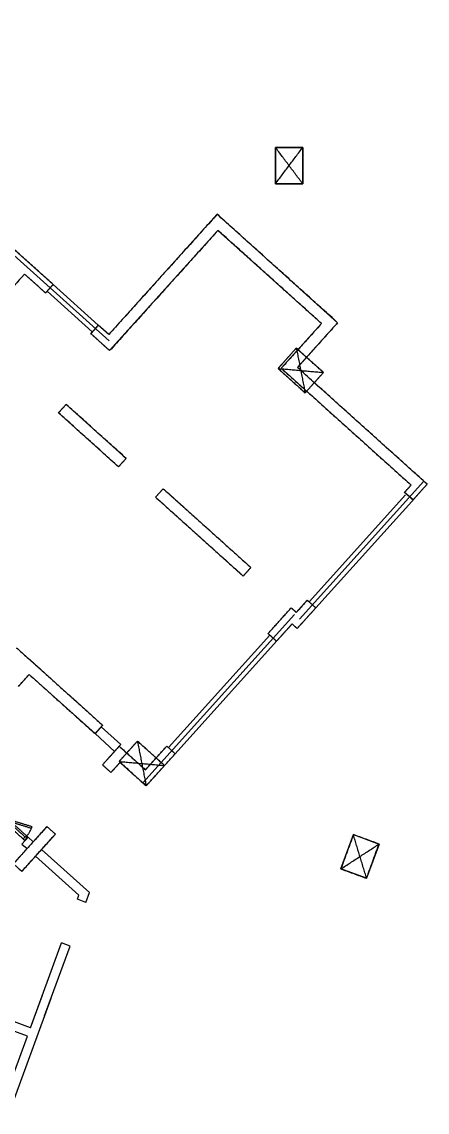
# Model space of a CAD drawing. Header units: millimetres. Extents: x -121354 to 132141, y -64344 to 350.
# Drawn here: x 83134 to 92022, y -38143 to -14220 of the extents above; entities that cross this region are included whole.
import ezdxf

# ---------------------------------------------------------------- set-up
doc = ezdxf.new("R2010")
doc.units = ezdxf.units.MM
for name, color, linetype in [('_wall_base030', 7, 'CONTINUOUS'), ('_wall_base056', 7, 'CONTINUOUS'), ('_wall_base060', 7, 'CONTINUOUS'), ('_wall_base071', 7, 'CONTINUOUS'), ('_wall_base102', 7, 'CONTINUOUS'), ('_wall_base128', 7, 'CONTINUOUS'), ('_wall_base132', 7, 'CONTINUOUS'), ('_wall_base143', 7, 'CONTINUOUS'), ('Block_102ë™_ìƒë¶€ê³¨ì¡°B2_0108', 7, 'CONTINUOUS'), ('Block_C_600X830', 7, 'CONTINUOUS'), ('Block_C_600X856', 7, 'CONTINUOUS'), ('Block_C_600X860', 7, 'CONTINUOUS'), ('Block_C_600X871', 7, 'CONTINUOUS'), ('Block_SD_600', 7, 'CONTINUOUS'), ('Line024', 7, 'CONTINUOUS'), ('Line025', 7, 'CONTINUOUS'), ('Line073', 7, 'CONTINUOUS'), ('Line074', 7, 'CONTINUOUS'), ('Line075', 7, 'CONTINUOUS'), ('Line1079', 7, 'CONTINUOUS'), ('Line1080', 7, 'CONTINUOUS'), ('Line1098', 7, 'CONTINUOUS'), ('Line1099', 7, 'CONTINUOUS'), ('Line1103', 7, 'CONTINUOUS'), ('Line1104', 7, 'CONTINUOUS'), ('Line1105', 7, 'CONTINUOUS'), ('Line1118', 7, 'CONTINUOUS'), ('Line1119', 7, 'CONTINUOUS'), ('Line1121', 7, 'CONTINUOUS'), ('Line1122', 7, 'CONTINUOUS'), ('Line1123', 7, 'CONTINUOUS'), ('Line1147', 7, 'CONTINUOUS'), ('Line1148', 7, 'CONTINUOUS'), ('Line1149', 7, 'CONTINUOUS'), ('Line153', 7, 'CONTINUOUS'), ('Line159', 7, 'CONTINUOUS'), ('Line160', 7, 'CONTINUOUS'), ('Line427', 7, 'CONTINUOUS'), ('Line429', 7, 'CONTINUOUS'), ('Line430', 7, 'CONTINUOUS'), ('Line431', 7, 'CONTINUOUS'), ('Line432', 7, 'CONTINUOUS'), ('Line433', 7, 'CONTINUOUS'), ('Line434', 7, 'CONTINUOUS'), ('Line435', 7, 'CONTINUOUS'), ('Line436', 7, 'CONTINUOUS'), ('Line439', 7, 'CONTINUOUS'), ('Line441', 7, 'CONTINUOUS'), ('Line442', 7, 'CONTINUOUS'), ('Line443', 7, 'CONTINUOUS'), ('Line444', 7, 'CONTINUOUS'), ('Line445', 7, 'CONTINUOUS'), ('Line446', 7, 'CONTINUOUS'), ('Line447', 7, 'CONTINUOUS'), ('Line448', 7, 'CONTINUOUS'), ('Line449', 7, 'CONTINUOUS'), ('Line450', 7, 'CONTINUOUS'), ('Line451', 7, 'CONTINUOUS'), ('Line452', 7, 'CONTINUOUS'), ('Line453', 7, 'CONTINUOUS'), ('Line454', 7, 'CONTINUOUS'), ('Line456', 7, 'CONTINUOUS'), ('Line457', 7, 'CONTINUOUS'), ('Line458', 7, 'CONTINUOUS'), ('Line459', 7, 'CONTINUOUS'), ('Line460', 7, 'CONTINUOUS'), ('Line461', 7, 'CONTINUOUS'), ('Line462', 7, 'CONTINUOUS'), ('Line463', 7, 'CONTINUOUS'), ('Line464', 7, 'CONTINUOUS'), ('Line465', 7, 'CONTINUOUS'), ('Line466', 7, 'CONTINUOUS'), ('Line467', 7, 'CONTINUOUS'), ('Line468', 7, 'CONTINUOUS'), ('Line469', 7, 'CONTINUOUS'), ('Line470', 7, 'CONTINUOUS'), ('Line471', 7, 'CONTINUOUS'), ('Line472', 7, 'CONTINUOUS'), ('Line476', 7, 'CONTINUOUS'), ('Line477', 7, 'CONTINUOUS'), ('Line478', 7, 'CONTINUOUS'), ('Line479', 7, 'CONTINUOUS'), ('Line496', 7, 'CONTINUOUS'), ('Line542', 7, 'CONTINUOUS'), ('Line547', 7, 'CONTINUOUS'), ('Line554', 7, 'CONTINUOUS'), ('Line828', 7, 'CONTINUOUS'), ('Line830', 7, 'CONTINUOUS'), ('Line831', 7, 'CONTINUOUS'), ('Line850', 7, 'CONTINUOUS'), ('Line851', 7, 'CONTINUOUS'), ('Polyline067', 7, 'CONTINUOUS')]:
    doc.layers.add(name, color=color, linetype=linetype)

msp = doc.modelspace()

# ---------------------------------------------------------------- linework, layer by layer
at = {"layer": '_wall_base030'}
for p, q in [((85267, -30448), (85668, -30002)), ((85668, -30002), (86263, -30537)), ((85861, -30983), (85267, -30448)), ((86263, -30537), (85861, -30983))]:
    msp.add_line(p, q, dxfattribs=at)
at = {"layer": '_wall_base056'}
for p, q in [((90129, -32805), (90403, -32054)), ((90403, -32054), (90966, -32259)), ((90966, -32259), (90693, -33011)), ((90693, -33011), (90129, -32805))]:
    msp.add_line(p, q, dxfattribs=at)
at = {"layer": '_wall_base060'}
for p, q in [((88694, -17775), (88694, -16975)), ((88694, -16975), (89294, -16975)), ((89294, -16975), (89294, -17775)), ((89294, -17775), (88694, -17775))]:
    msp.add_line(p, q, dxfattribs=at)
at = {"layer": '_wall_base071'}
for p, q in [((88752, -21825), (89153, -21379)), ((89153, -21379), (89748, -21914)), ((89346, -22360), (88752, -21825)), ((89748, -21914), (89346, -22360))]:
    msp.add_line(p, q, dxfattribs=at)
at = {"layer": '_wall_base102'}
for p, q in [((85267, -30448), (85668, -30002)), ((85668, -30002), (86263, -30537)), ((85861, -30983), (85267, -30448)), ((86263, -30537), (85861, -30983))]:
    msp.add_line(p, q, dxfattribs=at)
at = {"layer": '_wall_base128'}
for p, q in [((90129, -32805), (90403, -32054)), ((90403, -32054), (90966, -32259)), ((90966, -32259), (90693, -33011)), ((90693, -33011), (90129, -32805))]:
    msp.add_line(p, q, dxfattribs=at)
at = {"layer": '_wall_base132'}
for p, q in [((88694, -17775), (88694, -16975)), ((88694, -16975), (89294, -16975)), ((89294, -16975), (89294, -17775)), ((89294, -17775), (88694, -17775))]:
    msp.add_line(p, q, dxfattribs=at)
at = {"layer": '_wall_base143'}
for p, q in [((88752, -21825), (89153, -21379)), ((89153, -21379), (89748, -21914)), ((89346, -22360), (88752, -21825)), ((89748, -21914), (89346, -22360))]:
    msp.add_line(p, q, dxfattribs=at)
at = {"layer": 'Block_102ë™_ìƒë¶€ê³¨ì¡°B2_0108'}
for points in [[(87417, -18443), (85041, -21081)], [(90059, -20822), (87417, -18443)], [(87435, -18796), (85060, -21434)], [(89706, -20840), (87435, -18796)], [(83823, -19984), (82779, -19044)], [(83195, -19755), (79494, -23864)], [(83655, -20169), (83195, -19755)], [(83655, -20169), (83823, -19984)], [(84811, -20874), (84644, -21059)], [(85041, -21081), (84811, -20874)], [(89706, -20840), (88822, -21821)], [(90059, -20822), (89175, -21803)], [(85060, -21434), (84644, -21059)], [(88822, -21821), (91669, -24384)], [(92022, -24365), (89175, -21803)], [(83938, -22799), (84106, -22614)], [(85421, -23798), (84106, -22614)], [(85254, -23984), (83938, -22799)], [(85254, -23984), (85421, -23798)], [(91525, -24544), (91669, -24384)], [(91711, -24711), (92022, -24365)], [(86235, -24463), (86067, -24649)], [(86235, -24463), (88156, -26193)], [(91711, -24711), (91525, -24544)], [(86067, -24649), (87989, -26379)], [(87989, -26379), (88156, -26193)], [(89394, -26911), (89153, -27178)], [(89579, -27078), (89394, -26911)], [(88533, -27643), (89041, -27078)], [(89153, -27178), (89041, -27078)], [(89579, -27078), (89171, -27531)], [(89060, -27431), (88718, -27810)], [(89171, -27531), (89060, -27431)], [(88718, -27810), (88533, -27643)], [(83019, -27953), (84906, -29652)], [(83063, -28800), (83297, -28540)], [(83297, -28540), (84739, -29838)], [(84906, -29652), (84739, -29838)], [(84903, -30523), (85271, -30115)], [(85271, -30115), (85843, -30630)], [(85843, -30630), (86311, -30110)], [(86497, -30277), (86311, -30110)], [(85861, -30983), (86497, -30277)], [(85088, -30691), (84903, -30523)], [(85088, -30691), (85289, -30468)], [(85289, -30468), (85861, -30983)], [(83685, -31876), (82949, -32693)], [(83134, -32861), (83871, -32043)], [(83871, -32043), (83685, -31876)], [(83134, -32861), (82949, -32693)]]:
    msp.add_open_spline(points, degree=1, dxfattribs=at)
at = {"layer": 'Block_C_600X830'}
for points in [[(85668, -30002), (85267, -30448)], [(85668, -30002), (85861, -30983)], [(86263, -30537), (85668, -30002)], [(85267, -30448), (86263, -30537)], [(85267, -30448), (85861, -30983)], [(85861, -30983), (86263, -30537)]]:
    msp.add_open_spline(points, degree=1, dxfattribs=at)
at = {"layer": 'Block_C_600X856'}
for points in [[(90403, -32054), (90129, -32805)], [(90693, -33011), (90403, -32054)], [(90966, -32259), (90403, -32054)], [(90129, -32805), (90966, -32259)], [(90693, -33011), (90966, -32259)], [(90129, -32805), (90693, -33011)]]:
    msp.add_open_spline(points, degree=1, dxfattribs=at)
at = {"layer": 'Block_C_600X860'}
for points in [[(89294, -17775), (88694, -16975)], [(88694, -17775), (89294, -16975)], [(89294, -16975), (88694, -16975)], [(88694, -16975), (88694, -17775)], [(89294, -17775), (89294, -16975)], [(88694, -17775), (89294, -17775)]]:
    msp.add_open_spline(points, degree=1, dxfattribs=at)
at = {"layer": 'Block_C_600X871'}
for points in [[(89153, -21379), (88752, -21825)], [(89153, -21379), (89346, -22360)], [(89748, -21914), (89153, -21379)], [(88752, -21825), (89748, -21914)], [(88752, -21825), (89346, -22360)], [(89346, -22360), (89748, -21914)]]:
    msp.add_open_spline(points, degree=1, dxfattribs=at)
at = {"layer": 'Block_SD_600'}
for points in [[(82785, -31806, 93), (83164, -32148, 93)], [(83205, -32103, 93), (82826, -31762, 93)], [(82831, -31755, 93), (83347, -31913, 93)], [(82841, -31722, 93), (83242, -32083, 93)], [(83358, -31880, 93), (82841, -31722, 93)], [(83347, -31913, 93), (83358, -31880, 93)], [(83205, -32103, 93), (83164, -32148, 93)], [(83164, -32148, 93), (83198, -32178, 93)], [(83198, -32178, 93), (83265, -32103, 93)], [(83216, -32113, 93), (83205, -32103, 93)], [(83272, -32110, 93), (83205, -32184, 93)], [(83242, -32083, 93), (83216, -32113, 93)], [(83265, -32103, 93), (83242, -32083, 93)]]:
    msp.add_open_spline(points, degree=1, dxfattribs=at)
msp.add_open_spline([(83242, -32083, 93), (83255, -32069, 93), (83268, -32054, 93), (83279, -32038, 93), (83291, -32022, 93), (83301, -32005, 93), (83311, -31988, 93), (83321, -31971, 93), (83330, -31953, 93), (83337, -31935, 93), (83345, -31917, 93), (83352, -31898, 93), (83358, -31880, 93)], degree=3, knots=[0, 0, 0, 0, 0.1090831, 0.1090831, 0.1090831, 0.2181662, 0.2181662, 0.2181662, 0.3272492, 0.3272492, 0.3272492, 0.4363323, 0.4363323, 0.4363323, 0.4363323], dxfattribs=at)
at = {"layer": 'Line024'}
msp.add_line((86497, -30277), (88718, -27810), dxfattribs=at)
at = {"layer": 'Line025'}
msp.add_line((86348, -30143), (88570, -27676), dxfattribs=at)
at = {"layer": 'Line073'}
msp.add_line((84739, -29838), (85170, -30226), dxfattribs=at)
at = {"layer": 'Line074'}
msp.add_line((84873, -29689), (85304, -30078), dxfattribs=at)
at = {"layer": 'Line075'}
msp.add_line((85304, -30078), (85170, -30226), dxfattribs=at)
at = {"layer": 'Line1079'}
msp.add_line((84620, -33323), (83569, -32378), dxfattribs=at)
at = {"layer": 'Line1080'}
msp.add_line((84386, -33382), (83436, -32526), dxfattribs=at)
at = {"layer": 'Line1098'}
msp.add_line((83635, -36029), (84192, -34498), dxfattribs=at)
at = {"layer": 'Line1099'}
msp.add_line((83327, -36290), (84004, -34429), dxfattribs=at)
at = {"layer": 'Line1103'}
msp.add_line((84192, -34498), (84004, -34429), dxfattribs=at)
at = {"layer": 'Line1104'}
msp.add_line((84541, -33539), (84353, -33471), dxfattribs=at)
at = {"layer": 'Line1105'}
msp.add_line((84353, -33471), (84386, -33382), dxfattribs=at)
at = {"layer": 'Line1118'}
msp.add_line((83259, -36478), (81069, -35681), dxfattribs=at)
at = {"layer": 'Line1119'}
msp.add_line((83327, -36290), (81138, -35493), dxfattribs=at)
at = {"layer": 'Line1121'}
msp.add_line((82677, -38075), (83259, -36478), dxfattribs=at)
at = {"layer": 'Line1122'}
msp.add_line((82865, -38143), (83775, -35644), dxfattribs=at)
at = {"layer": 'Line1123'}
msp.add_line((83327, -36290), (83587, -35576), dxfattribs=at)
at = {"layer": 'Line1147'}
msp.add_line((84541, -33539), (84620, -33323), dxfattribs=at)
at = {"layer": 'Line1148'}
msp.add_line((85787, -30916), (89113, -27223), dxfattribs=at)
at = {"layer": 'Line1149'}
msp.add_line((89224, -27323), (91947, -24298), dxfattribs=at)
at = {"layer": 'Line153'}
msp.add_line((77010, -13984), (85049, -21222), dxfattribs=at)
at = {"layer": 'Line159'}
msp.add_line((83823, -19984), (84811, -20874), dxfattribs=at)
at = {"layer": 'Line160'}
msp.add_line((83689, -20132), (84677, -21022), dxfattribs=at)
at = {"layer": 'Line427'}
msp.add_line((85289, -30468), (85861, -30983), dxfattribs=at)
at = {"layer": 'Line429'}
msp.add_line((83134, -32861), (82949, -32693), dxfattribs=at)
at = {"layer": 'Line430'}
msp.add_line((85088, -30691), (85289, -30468), dxfattribs=at)
at = {"layer": 'Line431'}
msp.add_line((83871, -32043), (83685, -31876), dxfattribs=at)
at = {"layer": 'Line432'}
msp.add_line((85088, -30691), (84903, -30523), dxfattribs=at)
at = {"layer": 'Line433'}
msp.add_line((83685, -31876), (82949, -32693), dxfattribs=at)
at = {"layer": 'Line434'}
msp.add_line((85861, -30983), (86497, -30277), dxfattribs=at)
at = {"layer": 'Line435'}
msp.add_line((86497, -30277), (86311, -30110), dxfattribs=at)
at = {"layer": 'Line436'}
msp.add_line((84903, -30523), (85271, -30115), dxfattribs=at)
at = {"layer": 'Line439'}
msp.add_line((83134, -32861), (83871, -32043), dxfattribs=at)
at = {"layer": 'Line441'}
msp.add_line((90059, -20822), (89175, -21803), dxfattribs=at)
at = {"layer": 'Line442'}
msp.add_line((89706, -20840), (88822, -21821), dxfattribs=at)
at = {"layer": 'Line443'}
msp.add_line((84811, -20874), (84644, -21059), dxfattribs=at)
at = {"layer": 'Line444'}
msp.add_line((87435, -18796), (85060, -21434), dxfattribs=at)
at = {"layer": 'Line445'}
msp.add_line((84906, -29652), (84739, -29838), dxfattribs=at)
at = {"layer": 'Line446'}
msp.add_line((85041, -21081), (84811, -20874), dxfattribs=at)
at = {"layer": 'Line447'}
msp.add_line((83019, -27953), (84906, -29652), dxfattribs=at)
at = {"layer": 'Line448'}
msp.add_line((83297, -28540), (84739, -29838), dxfattribs=at)
at = {"layer": 'Line449'}
msp.add_line((90059, -20822), (87417, -18443), dxfattribs=at)
at = {"layer": 'Line450'}
msp.add_line((85271, -30115), (85843, -30630), dxfattribs=at)
at = {"layer": 'Line451'}
msp.add_line((87417, -18443), (85041, -21081), dxfattribs=at)
at = {"layer": 'Line452'}
msp.add_line((89706, -20840), (87435, -18796), dxfattribs=at)
at = {"layer": 'Line453'}
msp.add_line((85843, -30630), (86311, -30110), dxfattribs=at)
at = {"layer": 'Line454'}
msp.add_line((85060, -21434), (84644, -21059), dxfattribs=at)
at = {"layer": 'Line456'}
msp.add_line((88718, -27810), (88533, -27643), dxfattribs=at)
at = {"layer": 'Line457'}
msp.add_line((89153, -27178), (89041, -27078), dxfattribs=at)
at = {"layer": 'Line458'}
msp.add_line((89579, -27078), (89394, -26911), dxfattribs=at)
at = {"layer": 'Line459'}
msp.add_line((83938, -22799), (84106, -22614), dxfattribs=at)
at = {"layer": 'Line460'}
msp.add_line((91711, -24711), (92022, -24365), dxfattribs=at)
at = {"layer": 'Line461'}
msp.add_line((89060, -27431), (88718, -27810), dxfattribs=at)
at = {"layer": 'Line462'}
msp.add_line((91525, -24544), (91669, -24384), dxfattribs=at)
at = {"layer": 'Line463'}
msp.add_line((91711, -24711), (91525, -24544), dxfattribs=at)
at = {"layer": 'Line464'}
msp.add_line((85254, -23984), (85421, -23798), dxfattribs=at)
at = {"layer": 'Line465'}
msp.add_line((85421, -23798), (84106, -22614), dxfattribs=at)
at = {"layer": 'Line466'}
msp.add_line((88533, -27643), (89041, -27078), dxfattribs=at)
at = {"layer": 'Line467'}
msp.add_line((89394, -26911), (89153, -27178), dxfattribs=at)
at = {"layer": 'Line468'}
msp.add_line((88822, -21821), (91669, -24384), dxfattribs=at)
at = {"layer": 'Line469'}
msp.add_line((92022, -24365), (89175, -21803), dxfattribs=at)
at = {"layer": 'Line470'}
msp.add_line((89579, -27078), (89171, -27531), dxfattribs=at)
at = {"layer": 'Line471'}
msp.add_line((89171, -27531), (89060, -27431), dxfattribs=at)
at = {"layer": 'Line472'}
msp.add_line((86235, -24463), (86067, -24649), dxfattribs=at)
at = {"layer": 'Line476'}
msp.add_line((87989, -26379), (88156, -26193), dxfattribs=at)
at = {"layer": 'Line477'}
msp.add_line((85254, -23984), (83938, -22799), dxfattribs=at)
at = {"layer": 'Line478'}
msp.add_line((86067, -24649), (87989, -26379), dxfattribs=at)
at = {"layer": 'Line479'}
msp.add_line((86235, -24463), (88156, -26193), dxfattribs=at)
at = {"layer": 'Line496'}
msp.add_line((83195, -19755), (79494, -23864), dxfattribs=at)
at = {"layer": 'Line542'}
msp.add_line((83655, -20169), (83195, -19755), dxfattribs=at)
at = {"layer": 'Line547'}
msp.add_line((83655, -20169), (83823, -19984), dxfattribs=at)
at = {"layer": 'Line554'}
msp.add_line((83823, -19984), (82779, -19044), dxfattribs=at)
at = {"layer": 'Line828'}
msp.add_line((83272, -32110, 93), (83138, -32259, 93), dxfattribs=at)
at = {"layer": 'Line830'}
msp.add_line((83138, -32259, 93), (83250, -32359, 93), dxfattribs=at)
at = {"layer": 'Line831'}
msp.add_line((83272, -32110, 93), (83384, -32210, 93), dxfattribs=at)
at = {"layer": 'Line850'}
msp.add_line((89579, -27078), (91749, -24669), dxfattribs=at)
at = {"layer": 'Line851'}
msp.add_line((89431, -26944), (91546, -24595), dxfattribs=at)
at = {"layer": 'Polyline067'}
msp.add_line((83063, -28800), (83297, -28540), dxfattribs=at)

doc.saveas('drawing.dxf')
